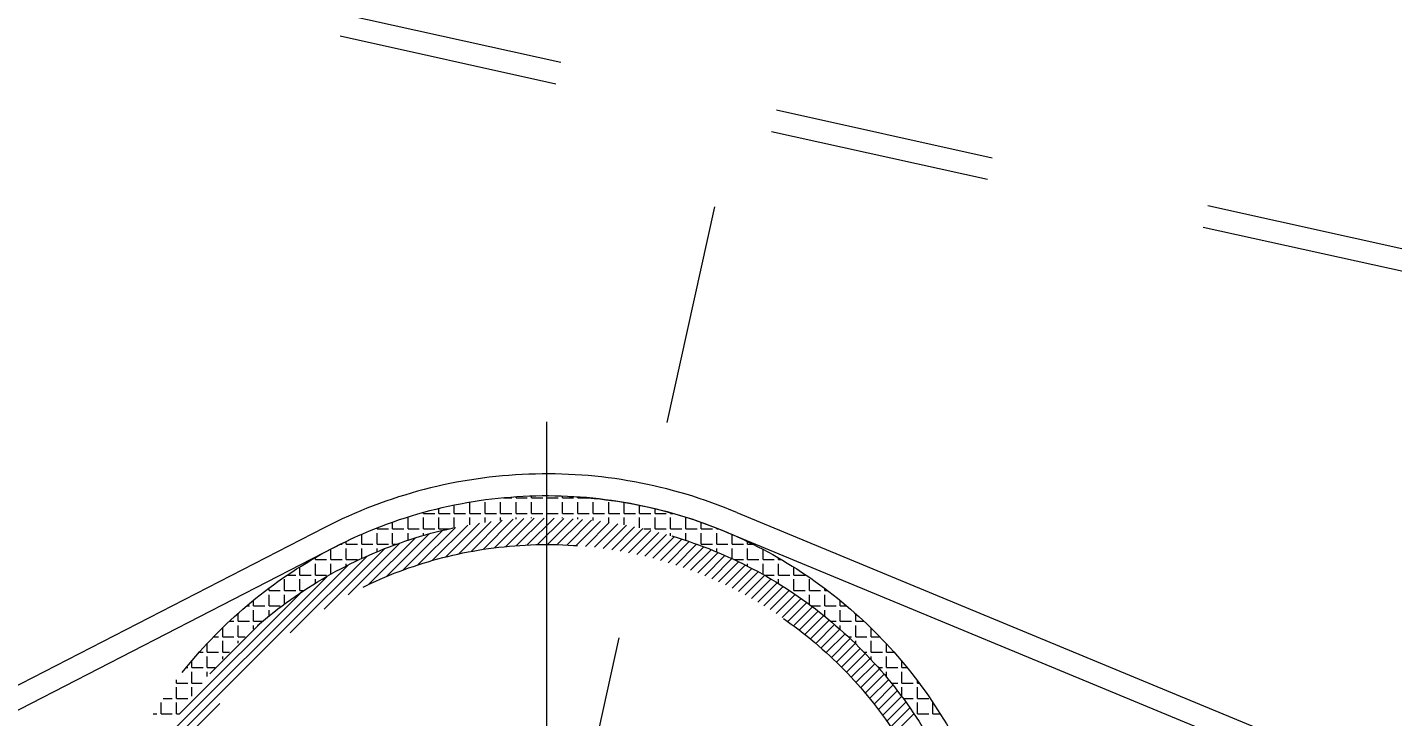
# Model space of a CAD drawing. Header units: inches. Extents: x 0 to 157513, y -28488 to 35640.
# Drawn here: x 10965 to 11583, y 19548 to 19860 of the extents above; entities that cross this region are included whole.
import ezdxf

# ---------------------------------------------------------------- set-up
doc = ezdxf.new("R2010")
doc.units = ezdxf.units.IN
doc.header["$LTSCALE"] = 400
doc.header["$MEASUREMENT"] = 0
doc.linetypes.add('PHANTOM', pattern=[2.5, 1.25, -0.25, 0.25, -0.25, 0.25, -0.25])
doc.layers.add('BF', color=8, linetype='PHANTOM')
doc.layers.add('BF STR', color=8, linetype='PHANTOM', lineweight=5)
doc.styles.add('ROMAND', font='romand.shx', dxfattribs={"width": 0.85})

# ---------------------------------------------------------------- blocks, each defined once
blk = doc.blocks.new('611bf4 strgaele')
at = {"layer": 'BF STR'}
for p, q in [((-269327.5, 34000.14), (-265757.71, 33208.74)), ((-269327.5, 34000.14), (-265757.71, 33208.74)), ((-269329.67, 33990.38), (-265759.88, 33198.98)), ((-268725.82, 33099.71, 10324.78), (-268572.18, 33792.7, -11065.83)), ((-268650.44, 33685.74, -169.38), (-268650.44, 33170.41, -169.38)), ((-268657.3, 33651.23, -169.38), (-268657.3, 33652.03, -169.38)), ((-268650.31, 33651.23, -169.38), (-268650.31, 33652.14, -169.38)), ((-268643.33, 33651.23, -169.38), (-268643.33, 33652.02, -169.38)), ((-268699.21, 33644.24, -169.38), (-268699.21, 33646.4, -169.38)), ((-268692.22, 33644.24, -169.38), (-268692.22, 33647.94, -169.38)), ((-268685.24, 33644.24, -169.38), (-268685.24, 33649.23, -169.38)), ((-268678.25, 33644.24, -169.38), (-268678.25, 33649.32, -169.38)), ((-268671.27, 33644.24, -169.38), (-268671.27, 33649.32, -169.38)), ((-268669.98, 33651.23, -169.38), (-268666.19, 33651.23, -169.38)), ((-268664.28, 33651.23, -169.38), (-268664.28, 33651.68, -169.38)), ((-268664.28, 33651.23, -169.38), (-268659.2, 33651.23, -169.38)), ((-268664.28, 33644.24, -169.38), (-268664.28, 33649.32, -169.38)), ((-268657.3, 33651.23, -169.38), (-268652.22, 33651.23, -169.38)), ((-268657.3, 33644.24, -169.38), (-268657.3, 33649.32, -169.38)), ((-268650.31, 33651.23, -169.38), (-268645.23, 33651.23, -169.38)), ((-268650.31, 33644.24, -169.38), (-268650.31, 33649.32, -169.38)), ((-268643.33, 33651.23, -169.38), (-268638.25, 33651.23, -169.38)), ((-268643.33, 33644.24, -169.38), (-268643.33, 33649.32, -169.38)), ((-268636.34, 33651.23, -169.38), (-268636.34, 33651.66, -169.38)), ((-268636.34, 33651.23, -169.38), (-268631.26, 33651.23, -169.38)), ((-268636.34, 33644.24, -169.38), (-268636.34, 33649.32, -169.38)), ((-268629.36, 33644.24, -169.38), (-268629.36, 33649.32, -169.38)), ((-268622.37, 33644.24, -169.38), (-268622.37, 33649.32, -169.38)), ((-268615.39, 33644.24, -169.38), (-268615.39, 33649.19, -169.38)), ((-268608.4, 33644.24, -169.38), (-268608.4, 33647.89, -169.38)), ((-268601.42, 33644.24, -169.38), (-268601.42, 33646.33, -169.38)), ((-268720.16, 33637.26, -169.38), (-268720.16, 33640.23, -169.38)), ((-268713.18, 33637.26, -169.38), (-268713.18, 33642.34, -169.38)), ((-268706.19, 33644.24, -169.38), (-268706.19, 33644.6, -169.38)), ((-268706.19, 33644.24, -169.38), (-268701.11, 33644.24, -169.38)), ((-268706.19, 33637.26, -169.38), (-268706.19, 33642.34, -169.38)), ((-268699.21, 33644.24, -169.38), (-268694.13, 33644.24, -169.38)), ((-268699.21, 33637.26, -169.38), (-268699.21, 33642.34, -169.38)), ((-268696.1, 33624.51, -169.38), (-268680.78, 33639.82, -169.38)), ((-268692.22, 33644.24, -169.38), (-268687.14, 33644.24, -169.38)), ((-268692.22, 33637.72, -169.38), (-268692.22, 33642.34, -169.38)), ((-268690.24, 33625.88, -169.38), (-268675.56, 33640.55, -169.38)), ((-268685.24, 33644.24, -169.38), (-268680.16, 33644.24, -169.38)), ((-268685.24, 33639.09, -169.38), (-268685.24, 33642.34, -169.38)), ((-268684.62, 33627, -169.38), (-268670.5, 33641.13, -169.38)), ((-268679.21, 33627.92, -169.38), (-268665.57, 33641.56, -169.38)), ((-268678.25, 33644.24, -169.38), (-268673.17, 33644.24, -169.38)), ((-268678.25, 33640.19, -169.38), (-268678.25, 33642.34, -169.38)), ((-268673.99, 33628.66, -169.38), (-268660.78, 33641.87, -169.38)), ((-268671.27, 33644.24, -169.38), (-268666.19, 33644.24, -169.38)), ((-268671.27, 33641.05, -169.38), (-268671.27, 33642.34, -169.38)), ((-268668.93, 33629.23, -169.38), (-268656.1, 33642.06, -169.38)), ((-268664.28, 33644.24, -169.38), (-268659.2, 33644.24, -169.38)), ((-268664.28, 33641.66, -169.38), (-268664.28, 33642.34, -169.38)), ((-268664.02, 33629.65, -169.38), (-268651.53, 33642.13, -169.38)), ((-268659.24, 33629.93, -169.38), (-268647.07, 33642.11, -169.38)), ((-268657.3, 33644.24, -169.38), (-268652.22, 33644.24, -169.38)), ((-268657.3, 33642.02, -169.38), (-268657.3, 33642.34, -169.38)), ((-268654.59, 33630.09, -169.38), (-268642.7, 33641.99, -169.38)), ((-268650.31, 33644.24, -169.38), (-268645.23, 33644.24, -169.38)), ((-268650.31, 33642.14, -169.38), (-268650.31, 33642.34, -169.38)), ((-268650.06, 33630.14, -169.38), (-268638.42, 33641.78, -169.38)), ((-268645.63, 33630.08, -169.38), (-268634.23, 33641.48, -169.38)), ((-268643.33, 33644.24, -169.38), (-268638.25, 33644.24, -169.38)), ((-268643.33, 33642.01, -169.38), (-268643.33, 33642.34, -169.38)), ((-268641.3, 33629.91, -169.38), (-268630.11, 33641.1, -169.38)), ((-268637.06, 33629.66, -169.38), (-268626.08, 33640.65, -169.38)), ((-268636.34, 33644.24, -169.38), (-268631.26, 33644.24, -169.38)), ((-268636.34, 33641.64, -169.38), (-268636.34, 33642.34, -169.38)), ((-268632.92, 33629.32, -169.38), (-268622.11, 33640.12, -169.38)), ((-268629.36, 33644.24, -169.38), (-268624.28, 33644.24, -169.38)), ((-268629.36, 33641.02, -169.38), (-268629.36, 33642.34, -169.38)), ((-268622.37, 33644.24, -169.38), (-268617.29, 33644.24, -169.38)), ((-268622.37, 33640.16, -169.38), (-268622.37, 33642.34, -169.38)), ((-268615.39, 33644.24, -169.38), (-268610.31, 33644.24, -169.38)), ((-268615.39, 33639.04, -169.38), (-268615.39, 33642.34, -169.38)), ((-268608.4, 33644.24, -169.38), (-268603.32, 33644.24, -169.38)), ((-268608.4, 33637.67, -169.38), (-268608.4, 33642.34, -169.38)), ((-268601.42, 33644.24, -169.38), (-268596.34, 33644.24, -169.38)), ((-268601.42, 33637.26, -169.38), (-268601.42, 33642.34, -169.38)), ((-268594.43, 33644.24, -169.38), (-268594.43, 33644.53, -169.38)), ((-268594.43, 33644.24, -169.38), (-268593.4, 33644.24, -169.38)), ((-268594.43, 33637.26, -169.38), (-268594.43, 33642.34, -169.38)), ((-268587.45, 33637.26, -169.38), (-268587.45, 33642.34, -169.38)), ((-268580.46, 33637.26, -169.38), (-268580.46, 33640.13, -169.38)), ((-268564.35, 33644.59, -169.38), (-266745.18, 32890.94, -640.43)), ((-268751.18, 33637.72, -169.38), (-269250.71, 33380.43, -10023.68)), ((-268734.13, 33630.27, -169.38), (-268734.13, 33634.74, -169.38)), ((-268727.15, 33637.26, -169.38), (-268727.15, 33637.63, -169.38)), ((-268727.15, 33637.26, -169.38), (-268722.07, 33637.26, -169.38)), ((-268727.15, 33630.27, -169.38), (-268727.15, 33635.35, -169.38)), ((-268722.99, 33615.58, -169.38), (-268703.63, 33634.94, -169.38)), ((-268720.16, 33637.26, -169.38), (-268715.08, 33637.26, -169.38)), ((-268720.16, 33630.27, -169.38), (-268720.16, 33635.35, -169.38)), ((-268715.59, 33618.49, -169.38), (-268697.57, 33636.51, -169.38)), ((-268713.18, 33637.26, -169.38), (-268708.1, 33637.26, -169.38)), ((-268713.18, 33632.04, -169.38), (-268713.18, 33635.35, -169.38)), ((-268708.7, 33620.88, -169.38), (-268691.76, 33637.82, -169.38)), ((-268706.19, 33637.26, -169.38), (-268701.11, 33637.26, -169.38)), ((-268706.19, 33634.21, -169.38), (-268706.19, 33635.35, -169.38)), ((-268702.23, 33622.86, -169.38), (-268686.18, 33638.92, -169.38)), ((-268699.21, 33637.26, -169.38), (-268694.36, 33637.26, -169.38)), ((-268628.85, 33628.89, -169.38), (-268618.22, 33639.52, -169.38)), ((-268624.87, 33628.39, -169.38), (-268614.39, 33638.86, -169.38)), ((-268620.95, 33627.81, -169.38), (-268610.63, 33638.13, -169.38)), ((-268617.12, 33627.16, -169.38), (-268606.93, 33637.35, -169.38)), ((-268613.34, 33626.44, -169.38), (-268603.29, 33636.5, -169.38)), ((-268609.64, 33625.66, -169.38), (-268599.7, 33635.59, -169.38)), ((-268606.53, 33637.26, -169.38), (-268603.32, 33637.26, -169.38)), ((-268606, 33624.81, -169.38), (-268596.17, 33634.63, -169.38)), ((-268602.42, 33623.9, -169.38), (-268592.7, 33633.62, -169.38)), ((-268601.42, 33637.26, -169.38), (-268596.34, 33637.26, -169.38)), ((-268594.43, 33637.26, -169.38), (-268589.35, 33637.26, -169.38)), ((-268594.43, 33634.13, -169.38), (-268594.43, 33635.35, -169.38)), ((-268587.45, 33637.26, -169.38), (-268582.37, 33637.26, -169.38)), ((-268587.45, 33631.96, -169.38), (-268587.45, 33635.35, -169.38)), ((-268580.46, 33637.26, -169.38), (-268575.38, 33637.26, -169.38)), ((-268580.46, 33630.27, -169.38), (-268580.46, 33635.35, -169.38)), ((-268573.48, 33637.26, -169.38), (-268573.48, 33637.53, -169.38)), ((-268573.48, 33637.26, -169.38), (-268572.8, 33637.26, -169.38)), ((-268573.48, 33630.27, -169.38), (-268573.48, 33635.35, -169.38)), ((-268568.26, 33635.39, -169.38), (-266738.59, 32876.95, -640.43)), ((-268566.49, 33630.27, -169.38), (-268566.49, 33634.63, -169.38)), ((-268746.6, 33628.83, -169.38), (-269246.13, 33371.54, -10023.68)), ((-268751.14, 33600.89, -169.38), (-268723.86, 33628.17, -169.38)), ((-268748.1, 33623.29, -169.38), (-268748.1, 33628.05, -169.38)), ((-268743.75, 33630.27, -169.38), (-268743.02, 33630.27, -169.38)), ((-268741.12, 33630.27, -169.38), (-268741.12, 33631.55, -169.38)), ((-268741.12, 33630.27, -169.38), (-268736.04, 33630.27, -169.38)), ((-268741.12, 33623.29, -169.38), (-268741.12, 33628.37, -169.38)), ((-268740.24, 33607.3, -169.38), (-268716.71, 33630.84, -169.38)), ((-268734.13, 33630.27, -169.38), (-268729.05, 33630.27, -169.38)), ((-268734.13, 33623.78, -169.38), (-268734.13, 33628.37, -169.38)), ((-268731.1, 33611.96, -169.38), (-268709.99, 33633.07, -169.38)), ((-268727.15, 33630.27, -169.38), (-268722.07, 33630.27, -169.38)), ((-268727.15, 33626.84, -169.38), (-268727.15, 33628.37, -169.38)), ((-268720.16, 33630.27, -169.38), (-268718.31, 33630.27, -169.38)), ((-268598.89, 33622.93, -169.38), (-268589.27, 33632.55, -169.38)), ((-268595.43, 33621.91, -169.38), (-268585.9, 33631.44, -169.38)), ((-268592.02, 33620.83, -169.38), (-268582.57, 33630.27, -169.38)), ((-268588.66, 33619.69, -169.38), (-268579.3, 33629.05, -169.38)), ((-268585.35, 33618.51, -169.38), (-268576.07, 33627.79, -169.38)), ((-268582.58, 33630.27, -169.38), (-268582.37, 33630.27, -169.38)), ((-268580.46, 33630.27, -169.38), (-268575.38, 33630.27, -169.38)), ((-268573.48, 33630.27, -169.38), (-268568.4, 33630.27, -169.38)), ((-268573.48, 33626.74, -169.38), (-268573.48, 33628.37, -169.38)), ((-268566.49, 33630.27, -169.38), (-268561.41, 33630.27, -169.38)), ((-268566.49, 33623.67, -169.38), (-268566.49, 33628.37, -169.38)), ((-268559.51, 33630.27, -169.38), (-268559.51, 33631.43, -169.38)), ((-268559.51, 33630.27, -169.38), (-268557.14, 33630.27, -169.38)), ((-268559.51, 33623.29, -169.38), (-268559.51, 33628.37, -169.38)), ((-268552.52, 33623.29, -169.38), (-268552.52, 33627.91, -169.38)), ((-268766.45, 33590.08, -169.38), (-268731.59, 33624.93, -169.38)), ((-268755.09, 33623.29, -169.38), (-268755.09, 33624.21, -169.38)), ((-268755.09, 33623.29, -169.38), (-268750.01, 33623.29, -169.38)), ((-268755.09, 33616.3, -169.38), (-268755.09, 33621.38, -169.38)), ((-268748.1, 33623.29, -169.38), (-268743.02, 33623.29, -169.38)), ((-268748.1, 33616.67, -169.38), (-268748.1, 33621.38, -169.38)), ((-268741.12, 33623.29, -169.38), (-268736.04, 33623.29, -169.38)), ((-268741.12, 33620.4, -169.38), (-268741.12, 33621.38, -169.38)), ((-268582.1, 33617.27, -169.38), (-268572.89, 33626.49, -169.38)), ((-268578.89, 33615.99, -169.38), (-268569.75, 33625.13, -169.38)), ((-268575.74, 33614.66, -169.38), (-268566.65, 33623.74, -169.38)), ((-268572.63, 33613.28, -169.38), (-268563.6, 33622.3, -169.38)), ((-268565.68, 33623.29, -169.38), (-268561.41, 33623.29, -169.38)), ((-268559.51, 33623.29, -169.38), (-268554.43, 33623.29, -169.38)), ((-268559.51, 33620.27, -169.38), (-268559.51, 33621.38, -169.38)), ((-268552.52, 33623.29, -169.38), (-268547.44, 33623.29, -169.38)), ((-268552.52, 33616.53, -169.38), (-268552.52, 33621.38, -169.38)), ((-268545.54, 33623.29, -169.38), (-268545.54, 33624.06, -169.38)), ((-268545.54, 33623.29, -169.38), (-268544.21, 33623.29, -169.38)), ((-268545.54, 33616.3, -169.38), (-268545.54, 33621.38, -169.38)), ((-268829.22, 33531.8, -169.38), (-268740.1, 33620.91, -169.38)), ((-268824.03, 33541.48, -169.38), (-268749.79, 33615.72, -169.38)), ((-268767.78, 33616.3, -169.38), (-268763.98, 33616.3, -169.38)), ((-268762.07, 33616.3, -169.38), (-268762.07, 33620.01, -169.38)), ((-268762.07, 33616.3, -169.38), (-268756.99, 33616.3, -169.38)), ((-268755.09, 33616.3, -169.38), (-268750.01, 33616.3, -169.38)), ((-268569.56, 33611.85, -169.38), (-268560.59, 33620.82, -169.38)), ((-268566.54, 33610.38, -169.38), (-268557.63, 33619.3, -169.38)), ((-268563.57, 33608.86, -169.38), (-268554.7, 33617.73, -169.38)), ((-268560.64, 33607.3, -169.38), (-268551.82, 33616.13, -169.38)), ((-268552.12, 33616.3, -169.38), (-268547.44, 33616.3, -169.38)), ((-268545.54, 33616.3, -169.38), (-268540.46, 33616.3, -169.38)), ((-268538.55, 33616.3, -169.38), (-268538.55, 33619.85, -169.38)), ((-268538.55, 33616.3, -169.38), (-268533.47, 33616.3, -169.38)), ((-268776.04, 33609.32, -169.38), (-268776.04, 33610.44, -169.38)), ((-268776.04, 33609.32, -169.38), (-268770.96, 33609.32, -169.38)), ((-268769.06, 33609.32, -169.38), (-268769.06, 33614.4, -169.38)), ((-268769.06, 33609.32, -169.38), (-268763.98, 33609.32, -169.38)), ((-268762.07, 33609.32, -169.38), (-268762.07, 33614.4, -169.38)), ((-268762.07, 33609.32, -169.38), (-268760.22, 33609.32, -169.38)), ((-268755.09, 33612.58, -169.38), (-268755.09, 33614.4, -169.38)), ((-268557.75, 33605.7, -169.38), (-268548.97, 33614.48, -169.38)), ((-268554.91, 33604.05, -169.38), (-268546.16, 33612.8, -169.38)), ((-268552.11, 33602.37, -169.38), (-268543.4, 33611.08, -169.38)), ((-268549.34, 33600.64, -169.38), (-268540.67, 33609.32, -169.38)), ((-268545.54, 33612.42, -169.38), (-268545.54, 33614.4, -169.38)), ((-268540.67, 33609.32, -169.38), (-268540.46, 33609.32, -169.38)), ((-268538.55, 33609.32, -169.38), (-268538.55, 33614.4, -169.38)), ((-268538.55, 33609.32, -169.38), (-268533.47, 33609.32, -169.38)), ((-268531.57, 33609.32, -169.38), (-268531.57, 33614.4, -169.38)), ((-268531.57, 33609.32, -169.38), (-268526.49, 33609.32, -169.38)), ((-268524.58, 33609.32, -169.38), (-268524.58, 33610.24, -169.38)), ((-268524.58, 33609.32, -169.38), (-268523.36, 33609.32, -169.38)), ((-268816.72, 33553.28, -169.38), (-268761.58, 33608.41, -169.38)), ((-268783.03, 33602.33, -169.38), (-268783.03, 33604.99, -169.38)), ((-268776.04, 33602.33, -169.38), (-268776.04, 33607.41, -169.38)), ((-268769.06, 33603.17, -169.38), (-268769.06, 33607.41, -169.38)), ((-268546.62, 33598.87, -169.38), (-268537.97, 33607.52, -169.38)), ((-268543.94, 33597.06, -169.38), (-268535.32, 33605.68, -169.38)), ((-268541.3, 33595.21, -169.38), (-268532.7, 33603.81, -169.38)), ((-268531.57, 33602.98, -169.38), (-268531.57, 33607.41, -169.38)), ((-268524.58, 33602.33, -169.38), (-268524.58, 33607.41, -169.38)), ((-268517.6, 33602.33, -169.38), (-268517.6, 33604.78, -169.38)), ((-268790.01, 33595.35, -169.38), (-268790.01, 33599.05, -169.38)), ((-268786.23, 33602.33, -169.38), (-268784.93, 33602.33, -169.38)), ((-268783.03, 33602.33, -169.38), (-268777.95, 33602.33, -169.38)), ((-268783.03, 33595.35, -169.38), (-268783.03, 33600.43, -169.38)), ((-268776.04, 33602.33, -169.38), (-268770.96, 33602.33, -169.38)), ((-268776.04, 33597.78, -169.38), (-268776.04, 33600.43, -169.38)), ((-268538.7, 33593.32, -169.38), (-268530.12, 33601.9, -169.38)), ((-268536.14, 33591.39, -169.38), (-268527.58, 33599.95, -169.38)), ((-268533.61, 33589.43, -169.38), (-268525.08, 33597.97, -169.38)), ((-268530.7, 33602.33, -169.38), (-268526.49, 33602.33, -169.38)), ((-268524.58, 33602.33, -169.38), (-268519.5, 33602.33, -169.38)), ((-268524.58, 33597.57, -169.38), (-268524.58, 33600.43, -169.38)), ((-268517.6, 33602.33, -169.38), (-268514.66, 33602.33, -169.38)), ((-268517.6, 33595.35, -169.38), (-268517.6, 33600.43, -169.38)), ((-268510.61, 33595.35, -169.38), (-268510.61, 33598.81, -169.38)), ((-268802.89, 33571.59, -169.38), (-268779.9, 33594.59, -169.38)), ((-268797, 33588.36, -169.38), (-268797, 33592.54, -169.38)), ((-268794.07, 33595.35, -169.38), (-268791.92, 33595.35, -169.38)), ((-268790.01, 33595.35, -169.38), (-268784.93, 33595.35, -169.38)), ((-268790.01, 33588.36, -169.38), (-268790.01, 33593.44, -169.38)), ((-268783.03, 33595.35, -169.38), (-268779, 33595.35, -169.38)), ((-268783.03, 33591.87, -169.38), (-268783.03, 33593.44, -169.38)), ((-268531.13, 33587.42, -169.38), (-268522.61, 33595.95, -169.38)), ((-268528.68, 33585.38, -169.38), (-268520.17, 33593.89, -169.38)), ((-268526.27, 33583.3, -169.38), (-268517.77, 33591.8, -169.38)), ((-268521.89, 33595.35, -169.38), (-268519.5, 33595.35, -169.38)), ((-268517.6, 33595.35, -169.38), (-268512.52, 33595.35, -169.38)), ((-268517.6, 33591.64, -169.38), (-268517.6, 33593.44, -169.38)), ((-268510.61, 33595.35, -169.38), (-268506.82, 33595.35, -169.38)), ((-268510.61, 33588.36, -169.38), (-268510.61, 33593.44, -169.38)), ((-268503.63, 33588.36, -169.38), (-268503.63, 33592.29, -169.38)), ((-268803.98, 33581.38, -169.38), (-268803.98, 33585.4, -169.38)), ((-268801.17, 33588.36, -169.38), (-268798.9, 33588.36, -169.38)), ((-268797, 33588.36, -169.38), (-268791.92, 33588.36, -169.38)), ((-268797, 33581.38, -169.38), (-268797, 33586.46, -169.38)), ((-268790.01, 33588.36, -169.38), (-268786.89, 33588.36, -169.38)), ((-268790.01, 33585.39, -169.38), (-268790.01, 33586.46, -169.38)), ((-268523.9, 33581.18, -169.38), (-268515.41, 33589.67, -169.38)), ((-268521.57, 33579.02, -169.38), (-268513.08, 33587.51, -169.38)), ((-268519.28, 33576.82, -169.38), (-268510.79, 33585.31, -169.38)), ((-268513.99, 33588.36, -169.38), (-268512.52, 33588.36, -169.38)), ((-268510.61, 33588.36, -169.38), (-268505.53, 33588.36, -169.38)), ((-268510.61, 33585.13, -169.38), (-268510.61, 33586.46, -169.38)), ((-268503.63, 33588.36, -169.38), (-268499.72, 33588.36, -169.38)), ((-268503.63, 33581.38, -169.38), (-268503.63, 33586.46, -169.38)), ((-268496.64, 33581.38, -169.38), (-268496.64, 33585.13, -169.38)), ((-268807.65, 33581.38, -169.38), (-268805.89, 33581.38, -169.38)), ((-268803.98, 33581.38, -169.38), (-268798.9, 33581.38, -169.38)), ((-268803.98, 33574.39, -169.38), (-268803.98, 33579.47, -169.38)), ((-268797, 33581.38, -169.38), (-268794.01, 33581.38, -169.38)), ((-268797, 33578.23, -169.38), (-268797, 33579.47, -169.38)), ((-268517.02, 33574.59, -169.38), (-268508.54, 33583.07, -169.38)), ((-268514.81, 33572.31, -169.38), (-268506.32, 33580.8, -169.38)), ((-268512.63, 33570, -169.38), (-268504.13, 33578.5, -169.38)), ((-268506.87, 33581.38, -169.38), (-268505.53, 33581.38, -169.38)), ((-268503.63, 33581.38, -169.38), (-268498.55, 33581.38, -169.38)), ((-268503.63, 33577.95, -169.38), (-268503.63, 33579.47, -169.38)), ((-268496.64, 33581.38, -169.38), (-268493.24, 33581.38, -169.38)), ((-268496.64, 33574.39, -169.38), (-268496.64, 33579.47, -169.38)), ((-268813.57, 33574.39, -169.38), (-268812.87, 33574.39, -169.38)), ((-268810.97, 33574.39, -169.38), (-268810.97, 33577.53, -169.38)), ((-268810.97, 33574.39, -169.38), (-268805.89, 33574.39, -169.38)), ((-268810.97, 33567.41, -169.38), (-268810.97, 33572.49, -169.38)), ((-268803.98, 33574.39, -169.38), (-268800.47, 33574.39, -169.38)), ((-268803.98, 33570.3, -169.38), (-268803.98, 33572.49, -169.38)), ((-268510.48, 33567.66, -169.38), (-268501.99, 33576.15, -169.38)), ((-268508.38, 33565.27, -169.38), (-268499.87, 33573.78, -169.38)), ((-268500.41, 33574.39, -169.38), (-268498.55, 33574.39, -169.38)), ((-268496.64, 33574.39, -169.38), (-268491.56, 33574.39, -169.38)), ((-268496.64, 33569.99, -169.38), (-268496.64, 33572.49, -169.38)), ((-268489.66, 33574.39, -169.38), (-268489.66, 33577.22, -169.38)), ((-268489.66, 33574.39, -169.38), (-268487.32, 33574.39, -169.38)), ((-268489.66, 33567.41, -169.38), (-268489.66, 33572.49, -169.38)), ((-268817.95, 33567.41, -169.38), (-268817.95, 33568.79, -169.38)), ((-268817.95, 33567.41, -169.38), (-268812.87, 33567.41, -169.38)), ((-268817.95, 33560.42, -169.38), (-268817.95, 33565.5, -169.38)), ((-268810.97, 33567.41, -169.38), (-268806.35, 33567.41, -169.38)), ((-268810.97, 33561.43, -169.38), (-268810.97, 33565.5, -169.38)), ((-268506.31, 33562.85, -169.38), (-268497.8, 33571.36, -169.38)), ((-268504.29, 33560.38, -169.38), (-268495.76, 33568.91, -169.38)), ((-268502.3, 33557.88, -169.38), (-268493.75, 33566.43, -169.38)), ((-268494.54, 33567.41, -169.38), (-268491.56, 33567.41, -169.38)), ((-268489.66, 33567.41, -169.38), (-268484.58, 33567.41, -169.38)), ((-268489.66, 33561.08, -169.38), (-268489.66, 33565.5, -169.38)), ((-268482.67, 33567.41, -169.38), (-268482.67, 33568.44, -169.38)), ((-268482.67, 33567.41, -169.38), (-268481.9, 33567.41, -169.38)), ((-268482.67, 33560.42, -169.38), (-268482.67, 33565.5, -169.38)), ((-268823.96, 33560.42, -169.38), (-268819.86, 33560.42, -169.38)), ((-268817.95, 33560.42, -169.38), (-268812.87, 33560.42, -169.38)), ((-268500.35, 33555.34, -169.38), (-268491.79, 33563.9, -169.38)), ((-268498.44, 33552.76, -169.38), (-268489.85, 33561.35, -169.38)), ((-268489.17, 33560.42, -169.38), (-268484.58, 33560.42, -169.38)), ((-268482.67, 33560.42, -169.38), (-268477.59, 33560.42, -169.38)), ((-268833.24, 33523.29, -169.38), (-268798.39, 33558.14, -169.38)), ((-268828.52, 33553.44, -169.38), (-268826.84, 33553.44, -169.38)), ((-268824.94, 33553.44, -169.38), (-268824.94, 33558.52, -169.38)), ((-268824.94, 33553.44, -169.38), (-268819.86, 33553.44, -169.38)), ((-268817.95, 33553.44, -169.38), (-268817.95, 33558.52, -169.38)), ((-268817.95, 33553.44, -169.38), (-268816.61, 33553.44, -169.38)), ((-268496.57, 33550.14, -169.38), (-268487.96, 33558.75, -169.38)), ((-268494.73, 33547.49, -169.38), (-268486.1, 33556.12, -169.38)), ((-268492.94, 33544.79, -169.38), (-268484.28, 33553.45, -169.38)), ((-268482.67, 33553.44, -169.38), (-268482.67, 33558.52, -169.38)), ((-268482.67, 33553.44, -169.38), (-268477.59, 33553.44, -169.38)), ((-268475.69, 33553.44, -169.38), (-268475.69, 33558.52, -169.38)), ((-268475.69, 33553.44, -169.38), (-268472.36, 33553.44, -169.38))]:
    blk.add_line(p, q, dxfattribs=at)
for radius in [210, 200, 188]:
    blk.add_circle((-268650.44, 33442.14, -169.38), radius, dxfattribs=at)
for radius in [220, 210]:
    blk.add_arc((-268650.44, 33442.14, -169.38), radius, 66.9615, 117.25137, dxfattribs=at)

msp = doc.modelspace()

# ---------------------------------------------------------------- block references
at = {"layer": 'BF'}
msp.add_blockref('611bf4 strgaele', (279850.69, -14004.25, 169.38), dxfattribs=at)

# ---------------------------------------------------------------- next in the draw order: texts
at = {"insert": (11742.19, 20690.98, 3.35), "char_height": 200, "attachment_point": 1, "rotation": 346.82896, "style": 'ROMAND', "bg_fill": 2}
msp.add_mtext('\\P611-BC2', dxfattribs=at)

doc.saveas('drawing.dxf')
